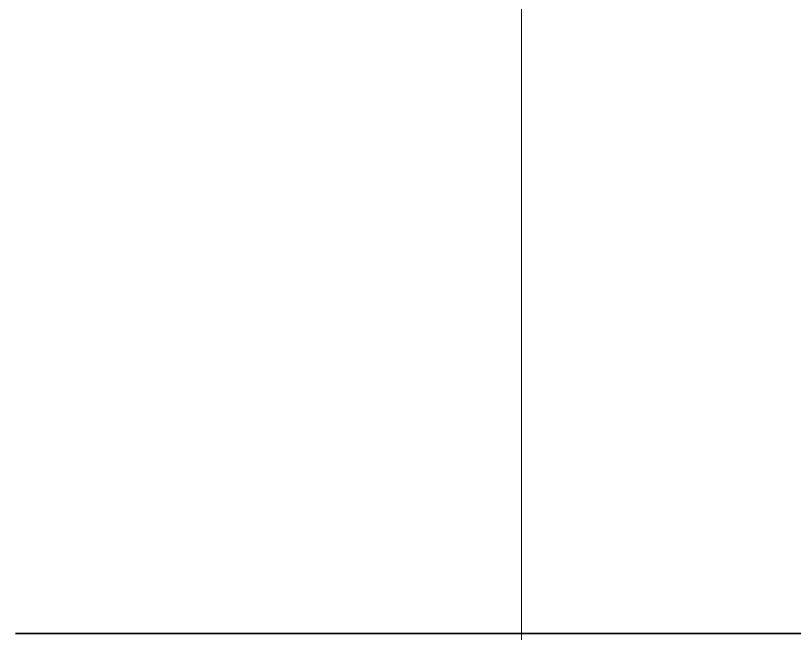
# Model space of a CAD drawing. Header units: millimetres. Extents: x -853488 to -774597, y -17231 to 22435.
# Drawn here: x -830593 to -829603, y 10144 to 10929 of the extents above; entities that cross this region are included whole.
import ezdxf

# ---------------------------------------------------------------- set-up
doc = ezdxf.new("R2010")
doc.units = ezdxf.units.MM
doc.layers.add('G-ANNO-TEXT', color=3, linetype='Continuous', lineweight=9)
doc.layers.add('WALL-E', color=2, linetype='Continuous', lineweight=35)

msp = doc.modelspace()

# ---------------------------------------------------------------- linework, layer by layer
at = {"layer": 'G-ANNO-TEXT', "color": 10}
msp.add_line((-829949.96, 9493), (-829949.96, 15067.27), dxfattribs=at)
at = {"layer": 'WALL-E'}
for p, q in [((-786082.37, 10144.02), (-830592.54, 10144.02)), ((-830592.54, 10144.02), (-828992.54, 10144.02)), ((-830092.54, 10144.02), (-830592.54, 10144.02)), ((-830592.54, 10144.02), (-828482.37, 10144.02)), ((-828992.54, 10144.02), (-830092.54, 10144.02))]:
    msp.add_line(p, q, dxfattribs=at)

doc.saveas('drawing.dxf')
